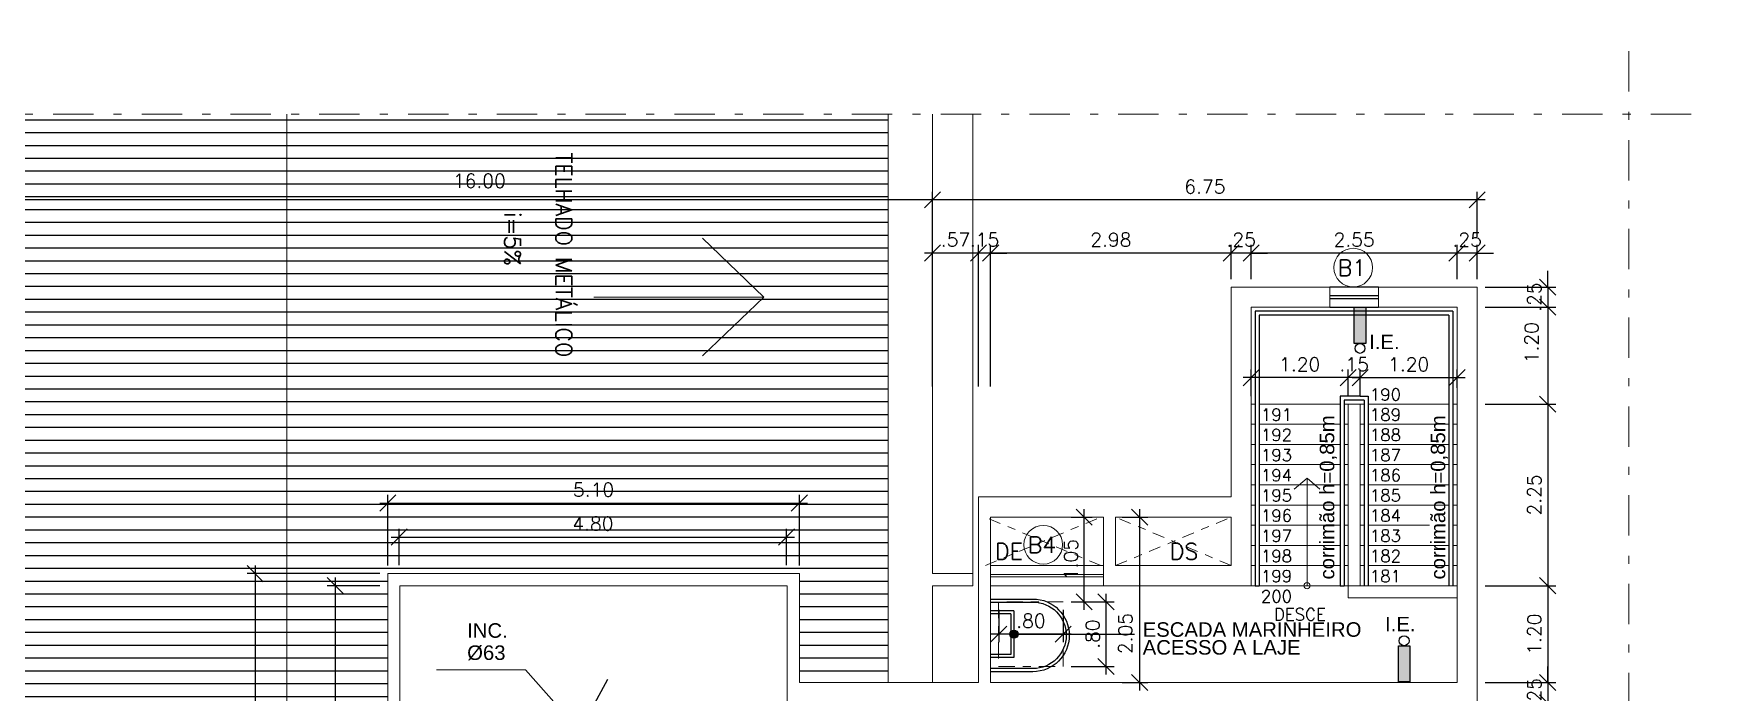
# Model space of a CAD drawing. Header units: millimetres. Extents: x 521 to 1055, y 261 to 520.
# Drawn here: x 667.03 to 687.79, y 290.37 to 298.54 of the extents above; entities that cross this region are included whole.
import ezdxf

# ---------------------------------------------------------------- set-up
doc = ezdxf.new("R2010")
doc.units = ezdxf.units.MM
for name, pattern in [('CONTINU', [0]), ('DASHDOT', [1, 0.5, -0.25, 0, -0.25]), ('DASHDOTX2', [2, 1, -0.5, 0, -0.5])]:
    doc.linetypes.add(name, pattern=pattern)
doc.layers.add('0.1', color=8, linetype='Continuous', lineweight=13)
doc.layers.add('ppci', color=8, linetype='Continuous')
doc.styles.add('80X50', font='romans.shx')
doc.styles.add('ROMANS', font='romans')
doc.styles.get("Standard").update_dxf_attribs({"font": 'romans.shx'})
doc.styles.add('STYLE1', font='sanss___.ttf')
doc.dimstyles.new('Fares Eng - 50', dxfattribs={"dimscale": 2, "dimtxt": 0.085, "dimasz": 0.1, "dimexe": 0.05, "dimexo": 0.05, "dimgap": 0.04, "dimtad": 1, "dimzin": 4, "dimdsep": 46, "dimtxsty": 'ROMANS', "dimblk1": 'OBLIQUE', "dimblk2": 'OBLIQUE', "dimsah": 1, "dimcen": 0.05, "dimdle": 0.05, "dimclrd": 8, "dimclre": 8, "dimclrt": 8, "dimaunit": 1, "dimadec": 0, "dimazin": 0, "dimtfac": 1, "dimtix": 1, "dimtmove": 2, "dimatfit": 0, "dimldrblk": 'OPEN90', "dimfxl": 1, "dimtolj": 1, "dimtzin": 0, "dimarcsym": 0})

# ---------------------------------------------------------------- blocks, each defined once
blk = doc.blocks.new('_OBLIQUE')
at = {"color": 0, "linetype": 'ByBlock'}
blk.add_line((-0.5, -0.5), (0.5, 0.5), dxfattribs=at)
blk = doc.blocks.new('*D2388')
at = {"layer": '0.1', "color": 8, "linetype": 'CONTINU', "lineweight": -2, "transparency": 16777216}
for p, q in [((685.789, 295.397), (685.789, 295.597)), ((685.016, 295.397), (685.889, 295.397)), ((685.789, 295.397), (685.789, 295.147)), ((685.016, 295.147), (685.889, 295.147)), ((685.789, 295.147), (685.789, 294.947))]:
    blk.add_line(p, q, dxfattribs=at)
at = {"layer": 'DEFPOINTS', "color": 0, "linetype": 'CONTINU', "lineweight": -2, "transparency": 16777216}
for p in [(684.916, 295.397), (684.916, 295.147), (685.789, 295.147)]:
    blk.add_point(p, dxfattribs=at)
at = {"layer": '0.1', "color": 8, "linetype": 'CONTINU', "lineweight": -2, "transparency": 16777216, "xscale": 0.2, "yscale": 0.2, "zscale": 0.2}
for p, rotation in [((685.789, 295.397), 270), ((685.789, 295.147), 90)]:
    blk.add_blockref('_OBLIQUE', p, dxfattribs=dict(at, rotation=rotation))
at = {"layer": '0.1', "color": 8, "linetype": 'CONTINU', "transparency": 16777216, "insert": (685.624, 295.272), "char_height": 0.17, "attachment_point": 5, "rotation": 90, "style": 'ROMANS'}
blk.add_mtext('\\A1;.25', dxfattribs=at)
blk = doc.blocks.new('_Open90')
at = {"color": 0, "linetype": 'ByBlock', "lineweight": -2}
for p, q in [((0, 0), (-1, 0)), ((-0.5, 0.5), (0, 0)), ((0, 0), (-0.5, -0.5))]:
    blk.add_line(p, q, dxfattribs=at)
blk = doc.blocks.new('*D2389')
at = {"layer": '0.1', "color": 8, "linetype": 'CONTINU', "lineweight": -2, "transparency": 16777216}
for p, q in [((685.016, 295.147), (685.889, 295.147)), ((685.789, 295.247), (685.789, 293.847)), ((685.016, 293.947), (685.889, 293.947))]:
    blk.add_line(p, q, dxfattribs=at)
at = {"layer": 'DEFPOINTS', "color": 0, "linetype": 'CONTINU', "lineweight": -2, "transparency": 16777216}
for p in [(684.916, 295.147), (684.916, 293.947), (685.789, 293.947)]:
    blk.add_point(p, dxfattribs=at)
at = {"layer": '0.1', "color": 8, "linetype": 'CONTINU', "lineweight": -2, "transparency": 16777216, "xscale": 0.2, "yscale": 0.2, "zscale": 0.2}
for p, rotation in [((685.789, 295.147), 90), ((685.789, 293.947), 270)]:
    blk.add_blockref('_OBLIQUE', p, dxfattribs=dict(at, rotation=rotation))
at = {"layer": '0.1', "color": 8, "linetype": 'CONTINU', "transparency": 16777216, "insert": (685.589, 294.707), "char_height": 0.17, "attachment_point": 5, "rotation": 90, "style": 'ROMANS'}
blk.add_mtext('\\A1;1.20', dxfattribs=at)
blk = doc.blocks.new('*D2390')
at = {"layer": '0.1', "color": 8, "linetype": 'CONTINU', "lineweight": -2, "transparency": 16777216}
for p, q in [((685.016, 293.947), (685.889, 293.947)), ((685.789, 294.047), (685.789, 291.597)), ((685.016, 291.697), (685.889, 291.697))]:
    blk.add_line(p, q, dxfattribs=at)
at = {"layer": 'DEFPOINTS', "color": 0, "linetype": 'CONTINU', "lineweight": -2, "transparency": 16777216}
for p in [(684.916, 293.947), (684.916, 291.697), (685.789, 291.697)]:
    blk.add_point(p, dxfattribs=at)
at = {"layer": '0.1', "color": 8, "linetype": 'CONTINU', "lineweight": -2, "transparency": 16777216, "xscale": 0.2, "yscale": 0.2, "zscale": 0.2}
for p, rotation in [((685.789, 293.947), 90), ((685.789, 291.697), 270)]:
    blk.add_blockref('_OBLIQUE', p, dxfattribs=dict(at, rotation=rotation))
at = {"layer": '0.1', "color": 8, "linetype": 'CONTINU', "transparency": 16777216, "insert": (685.624, 292.822), "char_height": 0.17, "attachment_point": 5, "rotation": 90, "style": 'ROMANS'}
blk.add_mtext('\\A1;2.25', dxfattribs=at)
blk = doc.blocks.new('*D2391')
at = {"layer": '0.1', "color": 8, "linetype": 'CONTINU', "lineweight": -2, "transparency": 16777216}
for p, q in [((685.789, 291.797), (685.789, 290.397)), ((685.016, 291.697), (685.889, 291.697)), ((685.016, 290.497), (685.889, 290.497))]:
    blk.add_line(p, q, dxfattribs=at)
at = {"layer": 'DEFPOINTS', "color": 0, "linetype": 'CONTINU', "lineweight": -2, "transparency": 16777216}
for p in [(684.916, 291.697), (684.916, 290.497), (685.789, 290.497)]:
    blk.add_point(p, dxfattribs=at)
at = {"layer": '0.1', "color": 8, "linetype": 'CONTINU', "lineweight": -2, "transparency": 16777216, "xscale": 0.2, "yscale": 0.2, "zscale": 0.2}
for p, rotation in [((685.789, 291.697), 90), ((685.789, 290.497), 270)]:
    blk.add_blockref('_OBLIQUE', p, dxfattribs=dict(at, rotation=rotation))
at = {"layer": '0.1', "color": 8, "linetype": 'CONTINU', "transparency": 16777216, "insert": (685.624, 291.097), "char_height": 0.17, "attachment_point": 5, "rotation": 90, "style": 'ROMANS'}
blk.add_mtext('\\A1;1.20', dxfattribs=at)
blk = doc.blocks.new('*D2392')
at = {"layer": '0.1', "color": 8, "linetype": 'CONTINU', "lineweight": -2, "transparency": 16777216}
for p, q in [((685.789, 290.497), (685.789, 290.697)), ((685.016, 290.497), (685.889, 290.497)), ((685.789, 290.497), (685.789, 290.247)), ((685.016, 290.247), (685.889, 290.247)), ((685.789, 290.247), (685.789, 290.047))]:
    blk.add_line(p, q, dxfattribs=at)
at = {"layer": 'DEFPOINTS', "color": 0, "linetype": 'CONTINU', "lineweight": -2, "transparency": 16777216}
for p in [(684.916, 290.497), (684.916, 290.247), (685.789, 290.247)]:
    blk.add_point(p, dxfattribs=at)
at = {"layer": '0.1', "color": 8, "linetype": 'CONTINU', "lineweight": -2, "transparency": 16777216, "xscale": 0.2, "yscale": 0.2, "zscale": 0.2}
for p, rotation in [((685.789, 290.497), 270), ((685.789, 290.247), 90)]:
    blk.add_blockref('_OBLIQUE', p, dxfattribs=dict(at, rotation=rotation))
at = {"layer": '0.1', "color": 8, "linetype": 'CONTINU', "transparency": 16777216, "insert": (685.624, 290.372), "char_height": 0.17, "attachment_point": 5, "rotation": 90, "style": 'ROMANS'}
blk.add_mtext('\\A1;.25', dxfattribs=at)
blk = doc.blocks.new('*D2416')
at = {"layer": '0.1', "color": 8, "linetype": 'CONTINU', "lineweight": -2, "transparency": 16777216}
for p, q in [((680.316, 291.597), (680.316, 290.597)), ((679.886, 291.497), (680.416, 291.497)), ((679.886, 290.697), (680.416, 290.697))]:
    blk.add_line(p, q, dxfattribs=at)
at = {"layer": 'DEFPOINTS', "color": 0, "linetype": 'CONTINU', "lineweight": -2, "transparency": 16777216}
for p in [(679.786, 291.497), (679.786, 290.697), (680.316, 290.697)]:
    blk.add_point(p, dxfattribs=at)
at = {"layer": '0.1', "color": 8, "linetype": 'CONTINU', "lineweight": -2, "transparency": 16777216, "xscale": 0.2, "yscale": 0.2, "zscale": 0.2}
for p, rotation in [((680.316, 291.497), 90), ((680.316, 290.697), 270)]:
    blk.add_blockref('_OBLIQUE', p, dxfattribs=dict(at, rotation=rotation))
at = {"layer": '0.1', "color": 8, "linetype": 'CONTINU', "transparency": 16777216, "insert": (680.151, 291.097), "char_height": 0.17, "attachment_point": 5, "rotation": 90, "style": 'ROMANS'}
blk.add_mtext('\\A1;.80', dxfattribs=at)
blk = doc.blocks.new('*D2417')
at = {"layer": '0.1', "color": 8, "linetype": 'CONTINU', "lineweight": -2, "transparency": 16777216}
for p, q in [((678.986, 291.397), (678.986, 290.997)), ((679.786, 291.397), (679.786, 290.997)), ((679.886, 291.097), (678.886, 291.097))]:
    blk.add_line(p, q, dxfattribs=at)
at = {"layer": 'DEFPOINTS', "color": 0, "linetype": 'CONTINU', "lineweight": -2, "transparency": 16777216}
for p in [(678.986, 291.497), (679.786, 291.497), (678.986, 291.097)]:
    blk.add_point(p, dxfattribs=at)
at = {"layer": '0.1', "color": 8, "linetype": 'CONTINU', "lineweight": -2, "transparency": 16777216, "xscale": 0.2, "yscale": 0.2, "zscale": 0.2, "rotation": 180}
blk.add_blockref('_OBLIQUE', (678.986, 291.097), dxfattribs=at)
at = {"layer": '0.1', "color": 8, "linetype": 'CONTINU', "lineweight": -2, "transparency": 16777216, "xscale": 0.2, "yscale": 0.2, "zscale": 0.2}
blk.add_blockref('_OBLIQUE', (679.786, 291.097), dxfattribs=at)
at = {"layer": '0.1', "color": 8, "linetype": 'CONTINU', "transparency": 16777216, "insert": (679.386, 291.262), "char_height": 0.17, "attachment_point": 5, "style": 'ROMANS'}
blk.add_mtext('\\A1;.80', dxfattribs=at)
blk = doc.blocks.new('*D2409')
at = {"layer": '0.1', "color": 8, "linetype": 'CONTINU', "lineweight": -2, "transparency": 16777216}
for p, q in [((684.666, 295.819), (684.466, 295.819)), ((684.666, 295.497), (684.666, 295.919)), ((684.916, 295.819), (684.666, 295.819)), ((684.916, 295.497), (684.916, 295.919)), ((684.916, 295.819), (685.116, 295.819))]:
    blk.add_line(p, q, dxfattribs=at)
at = {"layer": 'DEFPOINTS', "color": 0, "linetype": 'CONTINU', "lineweight": -2, "transparency": 16777216}
for p in [(684.666, 295.819), (684.666, 295.397), (684.916, 295.397)]:
    blk.add_point(p, dxfattribs=at)
at = {"layer": '0.1', "color": 8, "linetype": 'CONTINU', "lineweight": -2, "transparency": 16777216, "xscale": 0.2, "yscale": 0.2, "zscale": 0.2}
blk.add_blockref('_OBLIQUE', (684.666, 295.819), dxfattribs=at)
at = {"layer": '0.1', "color": 8, "linetype": 'CONTINU', "lineweight": -2, "transparency": 16777216, "xscale": 0.2, "yscale": 0.2, "zscale": 0.2, "rotation": 180}
blk.add_blockref('_OBLIQUE', (684.916, 295.819), dxfattribs=at)
at = {"layer": '0.1', "color": 8, "linetype": 'CONTINU', "transparency": 16777216, "insert": (684.791, 295.984), "char_height": 0.17, "attachment_point": 5, "style": 'ROMANS'}
blk.add_mtext('\\A1;.25', dxfattribs=at)
blk = doc.blocks.new('*D2410')
at = {"layer": '0.1', "color": 8, "linetype": 'CONTINU', "lineweight": -2, "transparency": 16777216}
for p, q in [((684.766, 295.819), (682.016, 295.819)), ((682.116, 295.497), (682.116, 295.919)), ((684.666, 295.497), (684.666, 295.919))]:
    blk.add_line(p, q, dxfattribs=at)
at = {"layer": 'DEFPOINTS', "color": 0, "linetype": 'CONTINU', "lineweight": -2, "transparency": 16777216}
for p in [(682.116, 295.819), (682.116, 295.397), (684.666, 295.397)]:
    blk.add_point(p, dxfattribs=at)
at = {"layer": '0.1', "color": 8, "linetype": 'CONTINU', "lineweight": -2, "transparency": 16777216, "xscale": 0.2, "yscale": 0.2, "zscale": 0.2, "rotation": 180}
blk.add_blockref('_OBLIQUE', (682.116, 295.819), dxfattribs=at)
at = {"layer": '0.1', "color": 8, "linetype": 'CONTINU', "lineweight": -2, "transparency": 16777216, "xscale": 0.2, "yscale": 0.2, "zscale": 0.2}
blk.add_blockref('_OBLIQUE', (684.666, 295.819), dxfattribs=at)
at = {"layer": '0.1', "color": 8, "linetype": 'CONTINU', "transparency": 16777216, "insert": (683.391, 295.984), "char_height": 0.17, "attachment_point": 5, "style": 'ROMANS'}
blk.add_mtext('\\A1;2.55', dxfattribs=at)
blk = doc.blocks.new('*D2418')
at = {"layer": '0.1', "color": 8, "linetype": 'CONTINU', "lineweight": -2, "transparency": 16777216}
for p, q in [((681.866, 295.819), (681.666, 295.819)), ((681.866, 295.497), (681.866, 295.919)), ((682.116, 295.819), (681.866, 295.819)), ((682.116, 295.497), (682.116, 295.919)), ((682.116, 295.819), (682.316, 295.819))]:
    blk.add_line(p, q, dxfattribs=at)
at = {"layer": 'DEFPOINTS', "color": 0, "linetype": 'CONTINU', "lineweight": -2, "transparency": 16777216}
for p in [(681.866, 295.819), (681.866, 295.397), (682.116, 295.397)]:
    blk.add_point(p, dxfattribs=at)
at = {"layer": '0.1', "color": 8, "linetype": 'CONTINU', "lineweight": -2, "transparency": 16777216, "xscale": 0.2, "yscale": 0.2, "zscale": 0.2}
blk.add_blockref('_OBLIQUE', (681.866, 295.819), dxfattribs=at)
at = {"layer": '0.1', "color": 8, "linetype": 'CONTINU', "lineweight": -2, "transparency": 16777216, "xscale": 0.2, "yscale": 0.2, "zscale": 0.2, "rotation": 180}
blk.add_blockref('_OBLIQUE', (682.116, 295.819), dxfattribs=at)
at = {"layer": '0.1', "color": 8, "linetype": 'CONTINU', "transparency": 16777216, "insert": (681.991, 295.984), "char_height": 0.17, "attachment_point": 5, "style": 'ROMANS'}
blk.add_mtext('\\A1;.25', dxfattribs=at)
blk = doc.blocks.new('*D2411')
at = {"layer": '0.1', "color": 8, "linetype": 'CONTINU', "lineweight": -2, "transparency": 16777216}
for p, q in [((681.966, 295.819), (678.786, 295.819)), ((678.886, 294.166), (678.886, 295.919)), ((681.866, 295.497), (681.866, 295.919))]:
    blk.add_line(p, q, dxfattribs=at)
at = {"layer": 'DEFPOINTS', "color": 0, "linetype": 'CONTINU', "lineweight": -2, "transparency": 16777216}
for p in [(678.886, 295.819), (681.866, 295.397), (678.886, 294.066)]:
    blk.add_point(p, dxfattribs=at)
at = {"layer": '0.1', "color": 8, "linetype": 'CONTINU', "lineweight": -2, "transparency": 16777216, "xscale": 0.2, "yscale": 0.2, "zscale": 0.2, "rotation": 180}
blk.add_blockref('_OBLIQUE', (678.886, 295.819), dxfattribs=at)
at = {"layer": '0.1', "color": 8, "linetype": 'CONTINU', "lineweight": -2, "transparency": 16777216, "xscale": 0.2, "yscale": 0.2, "zscale": 0.2}
blk.add_blockref('_OBLIQUE', (681.866, 295.819), dxfattribs=at)
at = {"layer": '0.1', "color": 8, "linetype": 'CONTINU', "transparency": 16777216, "insert": (680.376, 295.984), "char_height": 0.17, "attachment_point": 5, "style": 'ROMANS'}
blk.add_mtext('\\A1;2.98', dxfattribs=at)
blk = doc.blocks.new('*D2412')
at = {"layer": '0.1', "color": 8, "linetype": 'CONTINU', "lineweight": -2, "transparency": 16777216}
for p, q in [((678.736, 295.819), (678.536, 295.819)), ((678.736, 294.166), (678.736, 295.919)), ((678.886, 295.819), (678.736, 295.819)), ((678.886, 294.166), (678.886, 295.919)), ((678.886, 295.819), (679.086, 295.819))]:
    blk.add_line(p, q, dxfattribs=at)
at = {"layer": 'DEFPOINTS', "color": 0, "linetype": 'CONTINU', "lineweight": -2, "transparency": 16777216}
for p in [(678.736, 295.819), (678.736, 294.066), (678.886, 294.066)]:
    blk.add_point(p, dxfattribs=at)
at = {"layer": '0.1', "color": 8, "linetype": 'CONTINU', "lineweight": -2, "transparency": 16777216, "xscale": 0.2, "yscale": 0.2, "zscale": 0.2}
blk.add_blockref('_OBLIQUE', (678.736, 295.819), dxfattribs=at)
at = {"layer": '0.1', "color": 8, "linetype": 'CONTINU', "lineweight": -2, "transparency": 16777216, "xscale": 0.2, "yscale": 0.2, "zscale": 0.2, "rotation": 180}
blk.add_blockref('_OBLIQUE', (678.886, 295.819), dxfattribs=at)
at = {"layer": '0.1', "color": 8, "linetype": 'CONTINU', "transparency": 16777216, "insert": (678.811, 295.984), "char_height": 0.17, "attachment_point": 5, "style": 'ROMANS'}
blk.add_mtext('\\A1;.15', dxfattribs=at)
blk = doc.blocks.new('*D2413')
at = {"layer": '0.1', "color": 8, "linetype": 'CONTINU', "lineweight": -2, "transparency": 16777216}
for p, q in [((678.166, 296.019), (678.166, 296.577)), ((684.916, 296.019), (684.916, 296.577)), ((685.016, 296.477), (678.066, 296.477))]:
    blk.add_line(p, q, dxfattribs=at)
at = {"layer": 'DEFPOINTS', "color": 0, "linetype": 'CONTINU', "lineweight": -2, "transparency": 16777216}
for p in [(678.166, 296.477), (678.166, 295.919), (684.916, 295.919)]:
    blk.add_point(p, dxfattribs=at)
at = {"layer": '0.1', "color": 8, "linetype": 'CONTINU', "lineweight": -2, "transparency": 16777216, "xscale": 0.2, "yscale": 0.2, "zscale": 0.2, "rotation": 180}
blk.add_blockref('_OBLIQUE', (678.166, 296.477), dxfattribs=at)
at = {"layer": '0.1', "color": 8, "linetype": 'CONTINU', "lineweight": -2, "transparency": 16777216, "xscale": 0.2, "yscale": 0.2, "zscale": 0.2}
blk.add_blockref('_OBLIQUE', (684.916, 296.477), dxfattribs=at)
at = {"layer": '0.1', "color": 8, "linetype": 'CONTINU', "transparency": 16777216, "insert": (681.541, 296.642), "char_height": 0.17, "attachment_point": 5, "style": 'ROMANS'}
blk.add_mtext('\\A1;6.75', dxfattribs=at)
blk = doc.blocks.new('*D2419')
at = {"layer": '0.1', "color": 8, "linetype": 'CONTINU', "lineweight": -2, "transparency": 16777216}
for p, q in [((683.316, 294.047), (683.316, 294.375)), ((683.466, 294.047), (683.466, 294.375)), ((683.316, 294.275), (683.116, 294.275)), ((683.466, 294.275), (683.316, 294.275)), ((683.466, 294.275), (683.666, 294.275))]:
    blk.add_line(p, q, dxfattribs=at)
at = {"layer": 'DEFPOINTS', "color": 0, "linetype": 'CONTINU', "lineweight": -2, "transparency": 16777216}
for p in [(683.316, 294.275), (683.316, 293.947), (683.466, 293.947)]:
    blk.add_point(p, dxfattribs=at)
at = {"layer": '0.1', "color": 8, "linetype": 'CONTINU', "lineweight": -2, "transparency": 16777216, "xscale": 0.2, "yscale": 0.2, "zscale": 0.2}
blk.add_blockref('_OBLIQUE', (683.316, 294.275), dxfattribs=at)
at = {"layer": '0.1', "color": 8, "linetype": 'CONTINU', "lineweight": -2, "transparency": 16777216, "xscale": 0.2, "yscale": 0.2, "zscale": 0.2, "rotation": 180}
blk.add_blockref('_OBLIQUE', (683.466, 294.275), dxfattribs=at)
at = {"layer": '0.1', "color": 8, "linetype": 'CONTINU', "transparency": 16777216, "insert": (683.391, 294.44), "char_height": 0.17, "attachment_point": 5, "style": 'ROMANS'}
blk.add_mtext('\\A1;.15', dxfattribs=at)
blk = doc.blocks.new('*D2420')
at = {"layer": '0.1', "color": 8, "linetype": 'CONTINU', "lineweight": -2, "transparency": 16777216}
for p, q in [((682.116, 294.047), (682.116, 294.375)), ((683.316, 294.047), (683.316, 294.375)), ((683.416, 294.275), (682.016, 294.275))]:
    blk.add_line(p, q, dxfattribs=at)
at = {"layer": 'DEFPOINTS', "color": 0, "linetype": 'CONTINU', "lineweight": -2, "transparency": 16777216}
for p in [(682.116, 294.275), (682.116, 293.947), (683.316, 293.947)]:
    blk.add_point(p, dxfattribs=at)
at = {"layer": '0.1', "color": 8, "linetype": 'CONTINU', "lineweight": -2, "transparency": 16777216, "xscale": 0.2, "yscale": 0.2, "zscale": 0.2, "rotation": 180}
blk.add_blockref('_OBLIQUE', (682.116, 294.275), dxfattribs=at)
at = {"layer": '0.1', "color": 8, "linetype": 'CONTINU', "lineweight": -2, "transparency": 16777216, "xscale": 0.2, "yscale": 0.2, "zscale": 0.2}
blk.add_blockref('_OBLIQUE', (683.316, 294.275), dxfattribs=at)
at = {"layer": '0.1', "color": 8, "linetype": 'CONTINU', "transparency": 16777216, "insert": (682.716, 294.44), "char_height": 0.17, "attachment_point": 5, "style": 'ROMANS'}
blk.add_mtext('\\A1;1.20', dxfattribs=at)
blk = doc.blocks.new('*D2423')
at = {"layer": '0.1', "color": 8, "linetype": 'CONTINU', "lineweight": -2, "transparency": 16777216}
for p, q in [((678.836, 295.819), (678.066, 295.819)), ((678.166, 294.166), (678.166, 295.919)), ((678.736, 294.166), (678.736, 295.919))]:
    blk.add_line(p, q, dxfattribs=at)
at = {"layer": 'DEFPOINTS', "color": 0, "linetype": 'CONTINU', "lineweight": -2, "transparency": 16777216}
for p in [(678.166, 295.819), (678.166, 294.066), (678.736, 294.066)]:
    blk.add_point(p, dxfattribs=at)
at = {"layer": '0.1', "color": 8, "linetype": 'CONTINU', "lineweight": -2, "transparency": 16777216, "xscale": 0.2, "yscale": 0.2, "zscale": 0.2, "rotation": 180}
blk.add_blockref('_OBLIQUE', (678.166, 295.819), dxfattribs=at)
at = {"layer": '0.1', "color": 8, "linetype": 'CONTINU', "lineweight": -2, "transparency": 16777216, "xscale": 0.2, "yscale": 0.2, "zscale": 0.2}
blk.add_blockref('_OBLIQUE', (678.736, 295.819), dxfattribs=at)
at = {"layer": '0.1', "color": 8, "linetype": 'CONTINU', "transparency": 16777216, "insert": (678.451, 295.984), "char_height": 0.17, "attachment_point": 5, "style": 'ROMANS'}
blk.add_mtext('\\A1;.57', dxfattribs=at)
blk = doc.blocks.new('*D2424')
at = {"layer": '0.1', "color": 8, "linetype": 'CONTINU', "lineweight": -2, "transparency": 16777216}
for p, q in [((662.166, 294.793), (662.166, 296.577)), ((678.166, 294.793), (678.166, 296.577)), ((678.266, 296.477), (662.066, 296.477))]:
    blk.add_line(p, q, dxfattribs=at)
at = {"layer": 'DEFPOINTS', "color": 0, "linetype": 'CONTINU', "lineweight": -2, "transparency": 16777216}
for p in [(662.166, 296.477), (662.166, 294.693), (678.166, 294.693)]:
    blk.add_point(p, dxfattribs=at)
at = {"layer": '0.1', "color": 8, "linetype": 'CONTINU', "lineweight": -2, "transparency": 16777216, "xscale": 0.2, "yscale": 0.2, "zscale": 0.2, "rotation": 180}
blk.add_blockref('_OBLIQUE', (662.166, 296.477), dxfattribs=at)
at = {"layer": '0.1', "color": 8, "linetype": 'CONTINU', "lineweight": -2, "transparency": 16777216, "xscale": 0.2, "yscale": 0.2, "zscale": 0.2}
blk.add_blockref('_OBLIQUE', (678.166, 296.477), dxfattribs=at)
at = {"layer": '0.1', "color": 8, "linetype": 'CONTINU', "transparency": 16777216, "insert": (672.551, 296.713), "char_height": 0.17, "attachment_point": 5, "style": 'ROMANS'}
blk.add_mtext('\\A1;16.00', dxfattribs=at)
blk = doc.blocks.new('*D2425')
at = {"layer": '0.1', "color": 8, "linetype": 'CONTINU', "lineweight": -2, "transparency": 16777216}
for p, q in [((683.466, 294.147), (683.466, 294.375)), ((684.666, 294.147), (684.666, 294.375)), ((683.366, 294.275), (684.766, 294.275))]:
    blk.add_line(p, q, dxfattribs=at)
at = {"layer": 'DEFPOINTS', "color": 0, "linetype": 'CONTINU', "lineweight": -2, "transparency": 16777216}
for p in [(684.666, 294.275), (683.466, 294.047), (684.666, 294.047)]:
    blk.add_point(p, dxfattribs=at)
at = {"layer": '0.1', "color": 8, "linetype": 'CONTINU', "lineweight": -2, "transparency": 16777216, "xscale": 0.2, "yscale": 0.2, "zscale": 0.2, "rotation": 180}
blk.add_blockref('_OBLIQUE', (683.466, 294.275), dxfattribs=at)
at = {"layer": '0.1', "color": 8, "linetype": 'CONTINU', "lineweight": -2, "transparency": 16777216, "xscale": 0.2, "yscale": 0.2, "zscale": 0.2}
blk.add_blockref('_OBLIQUE', (684.666, 294.275), dxfattribs=at)
at = {"layer": '0.1', "color": 8, "linetype": 'CONTINU', "transparency": 16777216, "insert": (684.066, 294.44), "char_height": 0.17, "attachment_point": 5, "style": 'ROMANS'}
blk.add_mtext('\\A1;1.20', dxfattribs=at)
blk = doc.blocks.new('*D2426')
at = {"layer": '0.1', "color": 8, "linetype": 'CONTINU', "lineweight": -2, "transparency": 16777216}
for p, q in [((680.046, 291.397), (680.046, 292.647)), ((679.886, 292.547), (680.146, 292.547)), ((679.886, 291.497), (680.146, 291.497))]:
    blk.add_line(p, q, dxfattribs=at)
at = {"layer": 'DEFPOINTS', "color": 0, "linetype": 'CONTINU', "lineweight": -2, "transparency": 16777216}
for p in [(679.786, 292.547), (680.046, 292.547), (679.786, 291.497)]:
    blk.add_point(p, dxfattribs=at)
at = {"layer": '0.1', "color": 8, "linetype": 'CONTINU', "lineweight": -2, "transparency": 16777216, "xscale": 0.2, "yscale": 0.2, "zscale": 0.2}
for p, rotation in [((680.046, 292.547), 90), ((680.046, 291.497), 270)]:
    blk.add_blockref('_OBLIQUE', p, dxfattribs=dict(at, rotation=rotation))
at = {"layer": '0.1', "color": 8, "linetype": 'CONTINU', "transparency": 16777216, "insert": (679.881, 292.022), "char_height": 0.17, "attachment_point": 5, "rotation": 90, "style": 'ROMANS'}
blk.add_mtext('\\A1;1.05', dxfattribs=at)
blk = doc.blocks.new('*D2427')
at = {"layer": '0.1', "color": 8, "linetype": 'CONTINU', "lineweight": -2, "transparency": 16777216}
for p, q in [((680.733, 292.647), (680.733, 290.397)), ((680.516, 292.547), (680.833, 292.547)), ((680.516, 290.497), (680.833, 290.497))]:
    blk.add_line(p, q, dxfattribs=at)
at = {"layer": 'DEFPOINTS', "color": 0, "linetype": 'CONTINU', "lineweight": -2, "transparency": 16777216}
for p in [(680.416, 292.547), (680.416, 290.497), (680.733, 290.497)]:
    blk.add_point(p, dxfattribs=at)
at = {"layer": '0.1', "color": 8, "linetype": 'CONTINU', "lineweight": -2, "transparency": 16777216, "xscale": 0.2, "yscale": 0.2, "zscale": 0.2}
for p, rotation in [((680.733, 292.547), 90), ((680.733, 290.497), 270)]:
    blk.add_blockref('_OBLIQUE', p, dxfattribs=dict(at, rotation=rotation))
at = {"layer": '0.1', "color": 8, "linetype": 'CONTINU', "transparency": 16777216, "insert": (680.557, 291.105), "char_height": 0.17, "attachment_point": 5, "rotation": 90, "style": 'ROMANS'}
blk.add_mtext('\\A1;2.05', dxfattribs=at)
blk = doc.blocks.new('*D2428')
at = {"layer": '0.1', "color": 8, "linetype": 'CONTINU', "lineweight": -2, "transparency": 16777216}
for p, q in [((670.766, 291.797), (670.766, 279.547)), ((671.316, 291.697), (670.666, 291.697)), ((671.466, 279.647), (670.666, 279.647))]:
    blk.add_line(p, q, dxfattribs=at)
at = {"layer": 'DEFPOINTS', "color": 0, "linetype": 'CONTINU', "lineweight": -2, "transparency": 16777216}
for p in [(671.416, 291.697), (670.766, 279.647), (671.566, 279.647)]:
    blk.add_point(p, dxfattribs=at)
at = {"layer": '0.1', "color": 8, "linetype": 'CONTINU', "lineweight": -2, "transparency": 16777216, "xscale": 0.2, "yscale": 0.2, "zscale": 0.2}
for p, rotation in [((670.766, 291.697), 90), ((670.766, 279.647), 270)]:
    blk.add_blockref('_OBLIQUE', p, dxfattribs=dict(at, rotation=rotation))
at = {"layer": '0.1', "color": 8, "linetype": 'CONTINU', "transparency": 16777216, "insert": (670.601, 285.672), "char_height": 0.17, "attachment_point": 5, "rotation": 90, "style": 'ROMANS'}
blk.add_mtext('\\A1;12.05', dxfattribs=at)
blk = doc.blocks.new('*D2429')
at = {"layer": '0.1', "color": 8, "linetype": 'CONTINU', "lineweight": -2, "transparency": 16777216}
for p, q in [((671.316, 291.847), (669.674, 291.847)), ((669.774, 291.947), (669.774, 279.397)), ((671.316, 279.497), (669.674, 279.497))]:
    blk.add_line(p, q, dxfattribs=at)
at = {"layer": 'DEFPOINTS', "color": 0, "linetype": 'CONTINU', "lineweight": -2, "transparency": 16777216}
for p in [(671.416, 291.847), (669.774, 279.497), (671.416, 279.497)]:
    blk.add_point(p, dxfattribs=at)
at = {"layer": '0.1', "color": 8, "linetype": 'CONTINU', "lineweight": -2, "transparency": 16777216, "xscale": 0.2, "yscale": 0.2, "zscale": 0.2}
for p, rotation in [((669.774, 291.847), 90), ((669.774, 279.497), 270)]:
    blk.add_blockref('_OBLIQUE', p, dxfattribs=dict(at, rotation=rotation))
at = {"layer": '0.1', "color": 8, "linetype": 'CONTINU', "transparency": 16777216, "insert": (669.609, 285.672), "char_height": 0.17, "attachment_point": 5, "rotation": 90, "style": 'ROMANS'}
blk.add_mtext('\\A1;12.35', dxfattribs=at)
blk = doc.blocks.new('*D2430')
at = {"layer": '0.1', "color": 8, "linetype": 'CONTINU', "lineweight": -2, "transparency": 16777216}
for p, q in [((671.458, 292.3), (676.458, 292.3)), ((671.558, 291.95), (671.558, 292.4)), ((676.358, 291.95), (676.358, 292.4))]:
    blk.add_line(p, q, dxfattribs=at)
at = {"layer": 'DEFPOINTS', "color": 0, "linetype": 'CONTINU', "lineweight": -2, "transparency": 16777216}
for p in [(676.358, 292.3), (671.558, 291.85), (676.358, 291.85)]:
    blk.add_point(p, dxfattribs=at)
at = {"layer": '0.1', "color": 8, "linetype": 'CONTINU', "lineweight": -2, "transparency": 16777216, "xscale": 0.2, "yscale": 0.2, "zscale": 0.2, "rotation": 180}
blk.add_blockref('_OBLIQUE', (671.558, 292.3), dxfattribs=at)
at = {"layer": '0.1', "color": 8, "linetype": 'CONTINU', "lineweight": -2, "transparency": 16777216, "xscale": 0.2, "yscale": 0.2, "zscale": 0.2}
blk.add_blockref('_OBLIQUE', (676.358, 292.3), dxfattribs=at)
at = {"layer": '0.1', "color": 8, "linetype": 'CONTINU', "transparency": 16777216, "insert": (673.958, 292.465), "char_height": 0.17, "attachment_point": 5, "style": 'ROMANS'}
blk.add_mtext('\\A1;4.80', dxfattribs=at)
blk = doc.blocks.new('*D2431')
at = {"layer": '0.1', "color": 8, "linetype": 'CONTINU', "lineweight": -2, "transparency": 16777216}
for p, q in [((671.316, 292.721), (676.616, 292.721)), ((671.416, 291.947), (671.416, 292.821)), ((676.516, 291.947), (676.516, 292.821))]:
    blk.add_line(p, q, dxfattribs=at)
at = {"layer": 'DEFPOINTS', "color": 0, "linetype": 'CONTINU', "lineweight": -2, "transparency": 16777216}
for p in [(676.516, 292.721), (671.416, 291.847), (676.516, 291.847)]:
    blk.add_point(p, dxfattribs=at)
at = {"layer": '0.1', "color": 8, "linetype": 'CONTINU', "lineweight": -2, "transparency": 16777216, "xscale": 0.2, "yscale": 0.2, "zscale": 0.2, "rotation": 180}
blk.add_blockref('_OBLIQUE', (671.416, 292.721), dxfattribs=at)
at = {"layer": '0.1', "color": 8, "linetype": 'CONTINU', "lineweight": -2, "transparency": 16777216, "xscale": 0.2, "yscale": 0.2, "zscale": 0.2}
blk.add_blockref('_OBLIQUE', (676.516, 292.721), dxfattribs=at)
at = {"layer": '0.1', "color": 8, "linetype": 'CONTINU', "transparency": 16777216, "insert": (673.966, 292.886), "char_height": 0.17, "attachment_point": 5, "style": 'ROMANS'}
blk.add_mtext('\\A1;5.10', dxfattribs=at)

msp = doc.modelspace()

# ---------------------------------------------------------------- hatches: boundary and pattern name
at = {"layer": '0.1', "linetype": 'CONTINU', "lineweight": -2}
h = msp.add_hatch(dxfattribs=at)
h.set_pattern_fill('ANSI31,_O', color=8, scale=0.05, angle=135)
h.set_pattern_definition([(180, (0.10556, 74.26756), (-3e-17, -0.15875), [])])
h.paths.add_polyline_path([(670.16566, 295.74596), (670.16566, 297.53825), (662.71566, 297.53825), (662.71566, 294.64534)])
h.paths.add_polyline_path([(670.16566, 290.23496), (670.16566, 295.74596), (662.71566, 294.64534), (662.71566, 291.55735)])
h.paths.add_polyline_path([(662.71566, 291.55735), (662.71566, 280.89643), (670.16566, 281.53971), (670.16566, 286.48034), (668.2856, 286.48034, -1.00458832), (667.38996, 286.48444), (667.18224, 286.48444), (667.83773, 287.15877), (668.50556, 286.48034), (670.16566, 286.48034), (670.16566, 290.23496)])
h.paths.add_polyline_path([(662.71566, 280.89643), (662.71566, 275.71878), (670.16566, 275.71878), (670.16566, 281.53971)])
h.paths.add_polyline_path([(678.16566, 275.71878), (678.16566, 282.23049), (676.51618, 282.08806), (676.51618, 279.49695), (671.41618, 279.49695), (671.41618, 281.64769), (670.16566, 281.53971), (670.16566, 275.71878)])
h.paths.add_polyline_path([(678.16566, 282.89695), (676.51618, 282.89695), (676.51618, 282.08806), (678.16566, 282.23049)])
h.paths.add_polyline_path([(671.41566, 286.48034), (670.76262, 286.48034), (670.16566, 286.48034), (670.16566, 281.53971), (671.41618, 281.64769), (671.41618, 282.89695), (671.41566, 282.89695)])
h.paths.add_polyline_path([(671.41566, 290.01308), (670.16566, 290.23496), (670.16566, 286.48034), (671.18442, 286.48034), (671.41566, 286.48034)])
h.paths.add_polyline_path([(670.16566, 290.23496), (671.41566, 290.01308), (671.41566, 290.49695), (671.41618, 290.49695), (671.41618, 291.84695), (676.51618, 291.84695), (676.51618, 290.49695), (677.61566, 290.49695), (677.61566, 296.84659), (670.16566, 295.74596)])
h.paths.add_polyline_path([(670.16566, 297.53825), (670.16566, 295.74596), (677.61566, 296.84659), (677.61566, 297.53825)])
h.paths.add_polyline_path([(669.42425, 285.23624), (669.42425, 286.10767), (669.72425, 286.10767), (669.72425, 285.23624)], flags=24)
h.paths.add_polyline_path([(666.92057, 283.65199), (666.92057, 287.31389), (666.62057, 287.31389), (666.62057, 283.65199)], flags=24)
h.paths.add_polyline_path([(667.55784, 283.67103), (667.55784, 284.45675), (667.25784, 284.45675), (667.25784, 283.67103)], flags=24)
h.paths.add_polyline_path([(673.44847, 279.37874), (673.44847, 275.71683), (673.74847, 275.71683), (673.74847, 279.37874)], flags=9)
h.paths.add_polyline_path([(672.8112, 279.35969), (672.8112, 278.57397), (673.1112, 278.57397), (673.1112, 279.35969)], flags=24)
h.paths.add_polyline_path([(670.41639, 285.23624), (670.41639, 286.10767), (670.71639, 286.10767), (670.71639, 285.23624)], flags=24)
h.paths.add_polyline_path([(673.60293, 292.6503), (674.31246, 292.6503), (674.31246, 292.3503), (673.60293, 292.3503)], flags=24)
h.paths.add_polyline_path([(673.61142, 293.07076), (674.32094, 293.07076), (674.32094, 292.77076), (673.61142, 292.77076)], flags=24)
h.paths.add_polyline_path([(673.44847, 297.10566), (673.44847, 293.44376), (673.74847, 293.44376), (673.74847, 297.10566)], flags=9)
h.paths.add_polyline_path([(672.8112, 296.34816), (672.8112, 295.56244), (673.1112, 295.56244), (673.1112, 296.34816)], flags=25)
h.paths.add_polyline_path([(672.11515, 296.86341), (672.98658, 296.86341), (672.98658, 296.56341), (672.11515, 296.56341)], flags=24)
at = {"layer": 'ppci'}
for points in [[(683.39224, 294.69842), (683.53473, 294.69842), (683.53473, 295.14695), (683.39224, 295.14695)], [(684.0818, 290.95402), (683.9393, 290.95402), (683.9393, 290.50549), (684.0818, 290.50549)]]:
    msp.add_hatch(color=10, dxfattribs=at).paths.add_polyline_path(points)
at = {"layer": 'ppci', "linetype": 'CONTINU'}
msp.add_hatch(color=256, dxfattribs=at).paths.add_polyline_path([(679.22549, 291.09695, 1), (679.12582, 291.09695, 1)])

# ---------------------------------------------------------------- linework, layer by layer
at = {"layer": '0.1', "color": 8, "linetype": 'DASHDOTX2', "ltscale": 0.5}
for p, q in [((686.79402, 274.71878), (686.79402, 298.53825)), ((660.66781, 297.53825), (687.79402, 297.53825))]:
    msp.add_line(p, q, dxfattribs=at)
at = {"layer": '0.1', "color": 8}
for p, q in [((670.16566, 275.71878), (670.16566, 297.53825)), ((677.61566, 297.53825), (677.61566, 290.49695)), ((683.09066, 295.39695), (681.86566, 295.39695)), ((683.09066, 295.39695), (683.09066, 295.14695)), ((684.91566, 295.39695), (683.69066, 295.39695)), ((683.69066, 295.39695), (683.69066, 295.14695)), ((683.09066, 295.14695), (682.11566, 295.14695)), ((684.66566, 295.14695), (683.69066, 295.14695)), ((682.11566, 293.94695), (682.16566, 293.94695)), ((682.21566, 293.94695), (683.21566, 293.94695)), ((683.26566, 293.94695), (683.31566, 293.94695)), ((683.31566, 293.94695), (683.31566, 291.69695)), ((683.46566, 293.94695), (683.31566, 293.94695)), ((683.46566, 293.94695), (683.46566, 291.69695)), ((683.46566, 293.94695), (683.51566, 293.94695)), ((683.56566, 293.94695), (684.56566, 293.94695)), ((684.61566, 293.94695), (684.66566, 293.94695)), ((682.11566, 293.69695), (682.16566, 293.69695)), ((682.21566, 293.69695), (683.21566, 293.69695)), ((683.26566, 293.69695), (683.31566, 293.69695)), ((683.46566, 293.69695), (683.51566, 293.69695)), ((683.56566, 293.69695), (683.81568, 293.69695)), ((683.81568, 293.69695), (684.56566, 293.69695)), ((684.61566, 293.69695), (684.66566, 293.69695)), ((682.11566, 293.44695), (682.16566, 293.44695)), ((682.21566, 293.44695), (683.21566, 293.44695)), ((683.26566, 293.44695), (683.31566, 293.44695)), ((683.46566, 293.44695), (683.51566, 293.44695)), ((683.56566, 293.44695), (684.06566, 293.44695)), ((684.06566, 293.44697), (684.56566, 293.44697)), ((684.61566, 293.44695), (684.66566, 293.44695)), ((682.11566, 293.19695), (682.16566, 293.19695)), ((682.21566, 293.19695), (683.21566, 293.19695)), ((683.26566, 293.19695), (683.31566, 293.19695)), ((683.46566, 293.19695), (683.51566, 293.19695)), ((683.56566, 293.19695), (684.56566, 293.19695)), ((684.61566, 293.19695), (684.66566, 293.19695)), ((682.11566, 292.94695), (682.16566, 292.94695)), ((682.21566, 292.94695), (683.21566, 292.94695)), ((682.80699, 293.02834), (682.64958, 292.89359)), ((682.80699, 291.69695), (682.80699, 293.02834)), ((682.80699, 293.02834), (682.9644, 292.89359)), ((683.26566, 292.94695), (683.31566, 292.94695)), ((683.46566, 292.94695), (683.51566, 292.94695)), ((683.72341, 292.94695), (684.56568, 292.94695)), ((684.56566, 292.94697), (684.56566, 292.94695)), ((684.61566, 292.94695), (684.66566, 292.94695)), ((682.11566, 292.69695), (682.16566, 292.69695)), ((682.21566, 292.69695), (683.21566, 292.69695)), ((683.26566, 292.69695), (683.31566, 292.69695)), ((683.46566, 292.69695), (683.51566, 292.69695)), ((683.56566, 292.69695), (683.9417, 292.69695)), ((683.9417, 292.69695), (684.56566, 292.69695)), ((684.61566, 292.69695), (684.66566, 292.69695)), ((682.11566, 292.44695), (682.16566, 292.44695)), ((682.21566, 292.44695), (683.21566, 292.44695)), ((683.26566, 292.44695), (683.31566, 292.44695)), ((683.46566, 292.44695), (683.51566, 292.44695)), ((683.56566, 292.44695), (683.9417, 292.44695)), ((683.9417, 292.44695), (684.22341, 292.44695)), ((684.61566, 292.44695), (684.66566, 292.44695)), ((682.11566, 292.19695), (682.16566, 292.19695)), ((682.21566, 292.19695), (683.21566, 292.19695)), ((683.26566, 292.19695), (683.31566, 292.19695)), ((683.46566, 292.19695), (683.51566, 292.19695)), ((683.56566, 292.19695), (684.56566, 292.19695)), ((684.61566, 292.19695), (684.66566, 292.19695)), ((678.16566, 291.84695), (678.66566, 291.84695)), ((678.66566, 291.69695), (678.66566, 291.84695)), ((678.88566, 291.94695), (680.28566, 291.94695)), ((678.88566, 291.83695), (680.28566, 291.83695)), ((678.88566, 291.80695), (680.28566, 291.80695)), ((682.11566, 291.94695), (682.16566, 291.94695)), ((682.21566, 291.94695), (683.21566, 291.94695)), ((683.26566, 291.94695), (683.31566, 291.94695)), ((683.46566, 291.94695), (683.51566, 291.94695)), ((683.56566, 291.94695), (684.56566, 291.94695)), ((684.61566, 291.94695), (684.66566, 291.94695)), ((678.16566, 291.69695), (678.66566, 291.69695)), ((678.88566, 291.69695), (680.28566, 291.69695)), ((682.11566, 291.69695), (682.16566, 291.69695)), ((682.21566, 291.69695), (683.21566, 291.69695)), ((683.26566, 291.69695), (683.31566, 291.69695)), ((683.31566, 291.69695), (684.66566, 291.69695)), ((683.31566, 291.69695), (683.31566, 291.54695)), ((683.31566, 291.54695), (684.66566, 291.54695)), ((671.41566, 290.49695), (671.41566, 282.89695))]:
    msp.add_line(p, q, dxfattribs=at)
at = {"layer": '0.1', "color": 8, "linetype": 'CONTINU'}
for p, q in [((678.16566, 297.53825), (678.16566, 291.84695)), ((678.66566, 291.84695), (678.66566, 297.53825)), ((676.0742, 295.27284), (675.31685, 296.00146)), ((673.97046, 295.27284), (676.0742, 295.27284)), ((676.0742, 295.27284), (675.31685, 294.54421)), ((683.72341, 292.94695), (683.56566, 292.94695)), ((678.16566, 291.69695), (678.16566, 290.49695)), ((673.12164, 290.65579), (672.02129, 290.65579)), ((673.12164, 290.65579), (673.77075, 289.92714))]:
    msp.add_line(p, q, dxfattribs=at)
at = {"layer": '0.1', "color": 7}
for p, q in [((681.86566, 295.39695), (681.86566, 292.79695)), ((684.91566, 295.39695), (684.91566, 283.79695)), ((682.11566, 295.14695), (682.11566, 292.54695)), ((684.66566, 295.14695), (684.66566, 290.49695)), ((678.73566, 292.79695), (678.73566, 290.49695)), ((678.73566, 292.79695), (681.86566, 292.79695)), ((678.88566, 292.54695), (680.28566, 292.54695)), ((678.88566, 292.54695), (678.88566, 291.69695)), ((678.88566, 292.54695), (680.28566, 292.54695)), ((678.88566, 292.54695), (678.88566, 291.94695)), ((678.88566, 292.54695), (678.88566, 291.69695)), ((678.88566, 292.54695), (680.28566, 292.54695)), ((680.28566, 292.54695), (680.28566, 291.69695)), ((680.43566, 292.54695), (681.86566, 292.54695)), ((680.43566, 292.54695), (680.43566, 291.94695)), ((680.43566, 292.54695), (681.86566, 292.54695)), ((680.43566, 292.54695), (681.86566, 292.54695)), ((681.86566, 292.54695), (681.86566, 291.94695)), ((682.11566, 292.54695), (682.11566, 291.69695)), ((671.41618, 279.49695), (671.41618, 291.84695)), ((671.41618, 291.84695), (676.51618, 291.84695)), ((676.51618, 291.84695), (676.51618, 290.49695)), ((680.43566, 291.94695), (681.86566, 291.94695)), ((671.56618, 291.69695), (676.36618, 291.69695)), ((671.56618, 287.49695), (671.56618, 291.69695)), ((676.36618, 291.69695), (676.36618, 290.24695)), ((678.88566, 291.69695), (678.88566, 290.49695)), ((682.11566, 291.69695), (680.28566, 291.69695)), ((676.51618, 290.49695), (678.73566, 290.49695)), ((678.88566, 290.49695), (684.66566, 290.49695))]:
    msp.add_line(p, q, dxfattribs=at)
at = {"layer": '0.1', "color": 8, "linetype": 'CONTINU', "lineweight": -2}
for p, q in [((683.69066, 295.39695), (683.09066, 295.39695)), ((683.69066, 295.28695), (683.09066, 295.28695)), ((683.09066, 295.25695), (683.69066, 295.25695)), ((683.09066, 295.14695), (683.69066, 295.14695))]:
    msp.add_line(p, q, dxfattribs=at)
at = {"layer": '0.1', "color": 8, "linetype": 'DASHDOT', "ltscale": 0.3}
for p, q in [((678.82107, 291.94695), (680.25107, 292.54695)), ((680.25107, 291.94695), (678.82107, 292.54695)), ((680.43566, 291.94695), (681.86566, 292.54695)), ((681.86566, 291.94695), (680.43566, 292.54695))]:
    msp.add_line(p, q, dxfattribs=at)
at = {"layer": '0.1', "color": 8, "linetype": 'DASHDOT', "ltscale": 0.2}
msp.add_line((684.22341, 292.44695), (684.56566, 292.44695), dxfattribs=at)
at = {"layer": '0.1', "color": 8, "linetype": 'DASHDOT', "ltscale": 0.4}
msp.add_lwpolyline([(678.98566, 290.69695), (679.78566, 290.69695), (679.78566, 291.49695), (678.98566, 291.49695)], close=True, dxfattribs=at)
at = {"layer": '0.1', "color": 8}
for centre, radius in [((683.37959, 295.63758), 0.23964), ((679.53873, 292.20472), 0.23964), ((682.80699, 291.69695), 0.03865)]:
    msp.add_circle(centre, radius, dxfattribs=at)
at = {"layer": 'ppci', "color": 10, "linetype": 'CONTINU'}
for p, q in [((682.16566, 295.09695), (682.16566, 291.69695)), ((684.61566, 295.09695), (682.16566, 295.09695)), ((682.21566, 295.04695), (682.21566, 291.69695)), ((684.56566, 295.04695), (682.21566, 295.04695)), ((684.56566, 295.04695), (684.56566, 292.94697)), ((684.61566, 295.09695), (684.61566, 292.89697)), ((683.21566, 294.04695), (683.21566, 291.69695)), ((683.46568, 294.04695), (683.21566, 294.04695)), ((683.26566, 293.99695), (683.26566, 291.69695)), ((683.51566, 293.99695), (683.26566, 293.99695)), ((683.51566, 293.99695), (683.51566, 293.15471)), ((683.56566, 293.94695), (683.56566, 293.10471)), ((673.81735, 289.93799), (674.14242, 290.54041))]:
    msp.add_line(p, q, dxfattribs=at)
at = {"layer": 'ppci', "color": 10}
for p, q in [((683.46568, 294.04695), (683.56566, 294.04695)), ((683.56566, 294.04695), (683.56566, 293.94695)), ((683.51566, 293.15471), (683.51566, 291.69695)), ((683.56566, 293.10471), (683.56566, 291.69695)), ((684.56566, 292.94695), (684.56566, 292.10471)), ((684.61566, 292.89697), (684.61566, 292.05471)), ((684.56566, 292.10471), (684.56566, 291.69695)), ((684.61566, 292.05471), (684.61566, 291.69695)), ((682.16566, 291.69695), (682.21566, 291.69695)), ((683.21566, 291.69695), (683.26566, 291.69695))]:
    msp.add_line(p, q, dxfattribs=at)
at = {"layer": 'ppci', "color": 10, "linetype": 'CONTINU', "lineweight": -2}
for p, q in [((679.17566, 291.38695), (678.88566, 291.38695)), ((679.17566, 291.38695), (679.17566, 290.80695)), ((679.13566, 291.34695), (678.88566, 291.34695)), ((679.13566, 291.34695), (679.13566, 290.84695)), ((679.13566, 290.84695), (678.88566, 290.84695)), ((679.17566, 290.80695), (678.88566, 290.80695))]:
    msp.add_line(p, q, dxfattribs=at)
at = {"layer": 'ppci', "linetype": 'CONTINU', "lineweight": -2}
msp.add_line((679.13566, 291.09695), (680.66957, 291.09695), dxfattribs=at)
at = {"layer": 'ppci', "color": 10}
for points in [[(683.39224, 295.14695), (683.53473, 295.14695), (683.53473, 294.69842), (683.39224, 294.69842)], [(684.0818, 290.50549), (683.9393, 290.50549), (683.9393, 290.95402), (684.0818, 290.95402)]]:
    msp.add_lwpolyline(points, close=True, dxfattribs=at)
for points in [[(678.88566, 291.5321), (679.41066, 291.5321, -1), (679.41066, 290.6321), (678.88566, 290.6321)], [(678.88566, 291.4946), (679.41066, 291.4946, -1), (679.41066, 290.6696), (678.88566, 290.6696)]]:
    msp.add_lwpolyline(points, format="xyb", dxfattribs=at)
for centre in [(683.46349, 294.63725), (684.01055, 291.01519)]:
    msp.add_circle(centre, 0.06117, dxfattribs=at)
at = {"layer": 'ppci', "linetype": 'CONTINU'}
msp.add_circle((679.17566, 291.09695), 0.04984, dxfattribs=at)

# ---------------------------------------------------------------- texts
at = {"layer": '0.1', "color": 8}
for s, p in [('TELHADO METÁLICO', (673.49847, 297.06519)), ('i=5%', (672.8612, 296.32673))]:
    msp.add_text(s, height=0.2, rotation=270, dxfattribs=at).set_placement(p)
for s, p in [('B1', (683.18898, 295.53607)), ('DE', (678.94222, 292.02243)), ('B4', (679.34812, 292.10321)), ('DS', (681.10774, 292.02243))]:
    msp.add_text(s, height=0.2, dxfattribs=at).set_placement(p)
at = {"layer": '0.1', "color": 8, "style": '80X50'}
for s, p in [('190', (683.58545, 293.99084)), ('191', (682.23545, 293.74084)), ('189', (683.58545, 293.74082)), ('192', (682.23545, 293.49084)), ('188', (683.58545, 293.49084)), ('193', (682.23545, 293.24084)), ('187', (683.58545, 293.24082)), ('194', (682.23545, 292.99084)), ('186', (683.58545, 292.99082)), ('195', (682.23545, 292.74084)), ('185', (683.58545, 292.74082)), ('196', (682.23545, 292.49084)), ('184', (683.58545, 292.49082)), ('197', (682.23545, 292.24084)), ('183', (683.58545, 292.24082)), ('198', (682.23545, 291.99084)), ('182', (683.58545, 291.99082)), ('199', (682.23545, 291.74084)), ('181', (683.58545, 291.74082)), ('200', (682.23545, 291.49084)), ('DESCE', (682.3973, 291.26717))]:
    msp.add_text(s, height=0.15, dxfattribs=at).set_placement(p)
at = {"layer": 'ppci', "color": 10, "style": 'STYLE1'}
for s, p in [('I.E.', (683.57724, 294.62819)), ('INC.', (672.3999, 291.05223)), ('ESCADA MARINHEIRO', (680.77086, 291.06448)), ('I.E.', (683.77365, 291.13146)), ('Ø63', (672.3999, 290.77739)), ('ACESSO A LAJE', (680.77086, 290.84339))]:
    msp.add_text(s, height=0.18, dxfattribs=at).set_placement(p)
for p in [(683.14486, 291.77452), (684.52014, 291.77452)]:
    msp.add_text('corrimão h=0,85m', height=0.18, rotation=90, dxfattribs=at).set_placement(p)

# ---------------------------------------------------------------- dimensions: what is measured, and where the dimension line sits
at = {"layer": '0.1', "color": 8, "linetype": 'CONTINU'}
dim = msp.add_linear_dim(base=(662.16566, 296.47692), p1=(678.16566, 294.6926), p2=(662.16566, 294.6926), dimstyle='Fares Eng - 50', dxfattribs=at)
dim.commit()
dim.dimension.update_dxf_attribs({"geometry": '*D2424', "text_midpoint": (672.55086, 296.71341), "dimtype": 160})
for base, p1, p2, picture, middle in [((678.16566, 296.47692), (684.91566, 295.9187), (678.16566, 295.9187), '*D2413', (681.54066, 296.64192)), ((678.16566, 295.8187), (678.73566, 294.06649), (678.16566, 294.06649), '*D2423', (678.45066, 295.9837)), ((678.73566, 295.8187), (678.88566, 294.06649), (678.73566, 294.06649), '*D2412', (678.81066, 295.9837)), ((678.88566, 295.8187), (681.86566, 295.39695), (678.88566, 294.06649), '*D2411', (680.37566, 295.9837)), ((681.86566, 295.8187), (682.11566, 295.39695), (681.86566, 295.39695), '*D2418', (681.99066, 295.9837)), ((682.11566, 295.8187), (684.66566, 295.39695), (682.11566, 295.39695), '*D2410', (683.39066, 295.9837)), ((684.66566, 295.8187), (684.91566, 295.39695), (684.66566, 295.39695), '*D2409', (684.79066, 295.9837)), ((682.11566, 294.27522), (683.31566, 293.94695), (682.11566, 293.94695), '*D2420', (682.71566, 294.44022)), ((683.31566, 294.27522), (683.46566, 293.94695), (683.31566, 293.94695), '*D2419', (683.39066, 294.44022)), ((684.66566, 294.27522), (683.46568, 294.04695), (684.66566, 294.04695), '*D2425', (684.06567, 294.44022)), ((676.51618, 292.72076), (671.41618, 291.84695), (676.51618, 291.84695), '*D2431', (673.96618, 292.88576)), ((676.35769, 292.3003), (671.55769, 291.84961), (676.35769, 291.84961), '*D2430', (673.95769, 292.4653)), ((678.98566, 291.09695), (679.78566, 291.49695), (678.98566, 291.49695), '*D2417', (679.38566, 291.26195))]:
    dim = msp.add_linear_dim(base=base, p1=p1, p2=p2, dimstyle='Fares Eng - 50', dxfattribs=at)
    dim.commit()
    dim.dimension.update_dxf_attribs({"geometry": picture, "text_midpoint": middle})
for base, p1, p2, picture, middle in [((685.78924, 295.14695), (684.91566, 295.39695), (684.91566, 295.14695), '*D2388', (685.62424, 295.27195)), ((685.78924, 291.69695), (684.91566, 293.94695), (684.91566, 291.69695), '*D2390', (685.62424, 292.82195)), ((680.04551, 292.54695), (679.78566, 291.49695), (679.78566, 292.54695), '*D2426', (679.88051, 292.02195)), ((669.77425, 279.49695), (671.41618, 291.84695), (671.41618, 279.49695), '*D2429', (669.60925, 285.67195)), ((670.76639, 279.64695), (671.41618, 291.69695), (671.56618, 279.64695), '*D2428', (670.60139, 285.67195)), ((685.78924, 290.49695), (684.91566, 291.69695), (684.91566, 290.49695), '*D2391', (685.62424, 291.09695)), ((680.31648, 290.69695), (679.78566, 291.49695), (679.78566, 290.69695), '*D2416', (680.15148, 291.09695)), ((685.78924, 290.24695), (684.91566, 290.49695), (684.91566, 290.24695), '*D2392', (685.62424, 290.37195))]:
    dim = msp.add_linear_dim(base=base, p1=p1, p2=p2, angle=90, dimstyle='Fares Eng - 50', dxfattribs=at)
    dim.commit()
    dim.dimension.update_dxf_attribs({"geometry": picture, "text_midpoint": middle})
for base, p1, p2, picture, middle in [((685.78924, 293.94695), (684.91566, 295.14695), (684.91566, 293.94695), '*D2389', (685.58924, 294.7067)), ((680.73349, 290.49695), (680.41648, 292.54695), (680.41648, 290.49695), '*D2427', (680.55717, 291.10484))]:
    dim = msp.add_linear_dim(base=base, p1=p1, p2=p2, angle=90, dimstyle='Fares Eng - 50', dxfattribs=at)
    dim.commit()
    dim.dimension.update_dxf_attribs({"geometry": picture, "text_midpoint": middle, "dimtype": 160})

doc.saveas('drawing.dxf')
